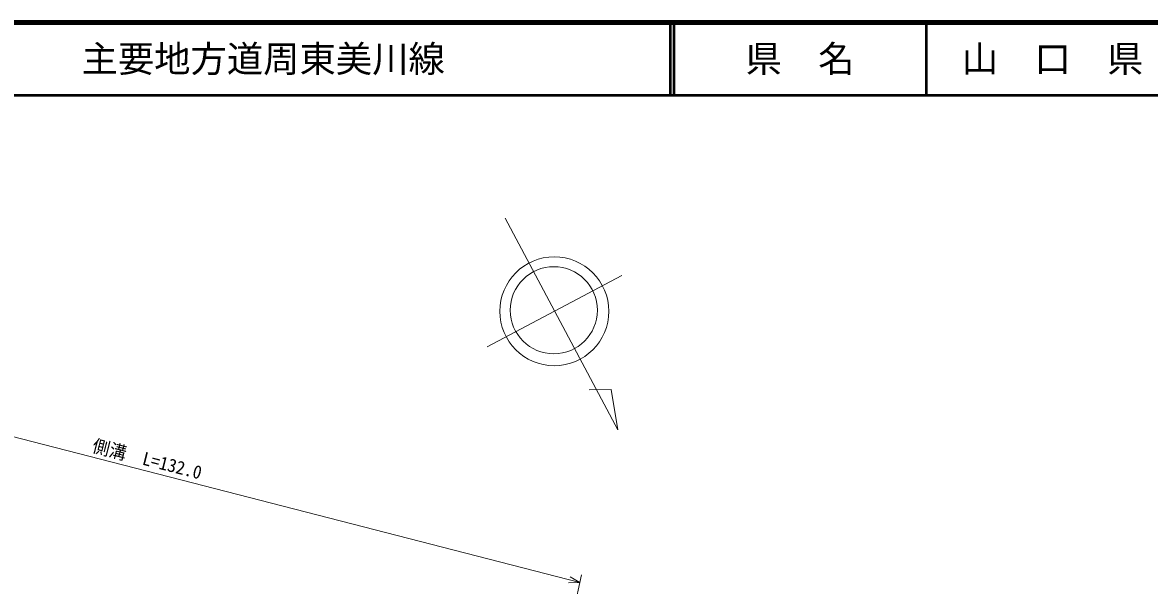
# Model space of a CAD drawing. Units: millimetres, scale not verified. Extents: x 40000 to 680000, y 20000 to 380000.
# Drawn here: x 208618 to 363711, y 302458 to 380000 of the extents above; entities that cross this region are included whole.
import ezdxf
from ezdxf.enums import TextEntityAlignment as Align

# ---------------------------------------------------------------- set-up
doc = ezdxf.new("R2010")
doc.units = ezdxf.units.MM
doc.header["$LTSCALE"] = 1000
for name, color, linetype, lineweight in [('M-BMK-SRVR', 3, 'Continuous', 13), ('M-STR-HTXT', 7, 'Continuous', 13), ('M-TTL', 2, 'Continuous', 140), ('M-TTL-LINE', 7, 'Continuous', 50), ('M-TTL-TXT', 7, 'Continuous', 50)]:
    doc.layers.add(name, color=color, linetype=linetype, lineweight=lineweight)
doc.styles.add('ＭＳ ゴシック', font='')
doc.styles.get('ＭＳ ゴシック').set_extended_font_data('MS Gothic')

msp = doc.modelspace()

# ---------------------------------------------------------------- linework, layer by layer
at = {"layer": 'M-BMK-SRVR'}
for p, q in [((275033, 353045), (290540, 323882)), ((291112, 345172), (272570, 335313)), ((289613, 329473), (286613, 329402)), ((290540, 323882), (289613, 329473))]:
    msp.add_line(p, q, dxfattribs=at)
for centre, radius in [((281803, 340223), 7500), ((281737, 340366), 6000)]:
    msp.add_circle(centre, radius, dxfattribs=at)
at = {"layer": 'M-STR-HTXT'}
for p, q in [((157920, 335660), (285316, 302879)), ((283467, 294171), (285538, 303926)), ((285316, 302879), (283759, 302846)), ((283968, 303659), (285316, 302879))]:
    msp.add_line(p, q, dxfattribs=at)
at = {"layer": 'M-TTL'}
msp.add_line((680000, 380000), (40000, 380000), dxfattribs=at)
at = {"layer": 'M-TTL-LINE'}
for p, q in [((297750, 380000), (297750, 370000)), ((298250, 380000), (298250, 370000)), ((333000, 380000), (333000, 370000)), ((40000, 370000), (680000, 370000))]:
    msp.add_line(p, q, dxfattribs=at)

# ---------------------------------------------------------------- texts
at = {"layer": 'M-STR-HTXT', "style": 'ＭＳ ゴシック', "width": 0.95}
msp.add_text('側溝\u3000L=132.0', height=1833, rotation=345.6, dxfattribs=at).set_placement((217941, 320369), align=Align.BOTTOM_LEFT)
at = {"layer": 'M-TTL-TXT', "style": 'ＭＳ ゴシック'}
msp.add_text('主要地方道周東美川線', height=3666, dxfattribs=at).set_placement((216734, 375000), align=Align.MIDDLE_LEFT)
for s, p in [('県\u3000名', (315625, 375000)), ('山\u3000口\u3000県', (350375, 375000))]:
    msp.add_text(s, height=3666, dxfattribs=at).set_placement(p, align=Align.MIDDLE_CENTER)

doc.saveas('drawing.dxf')
